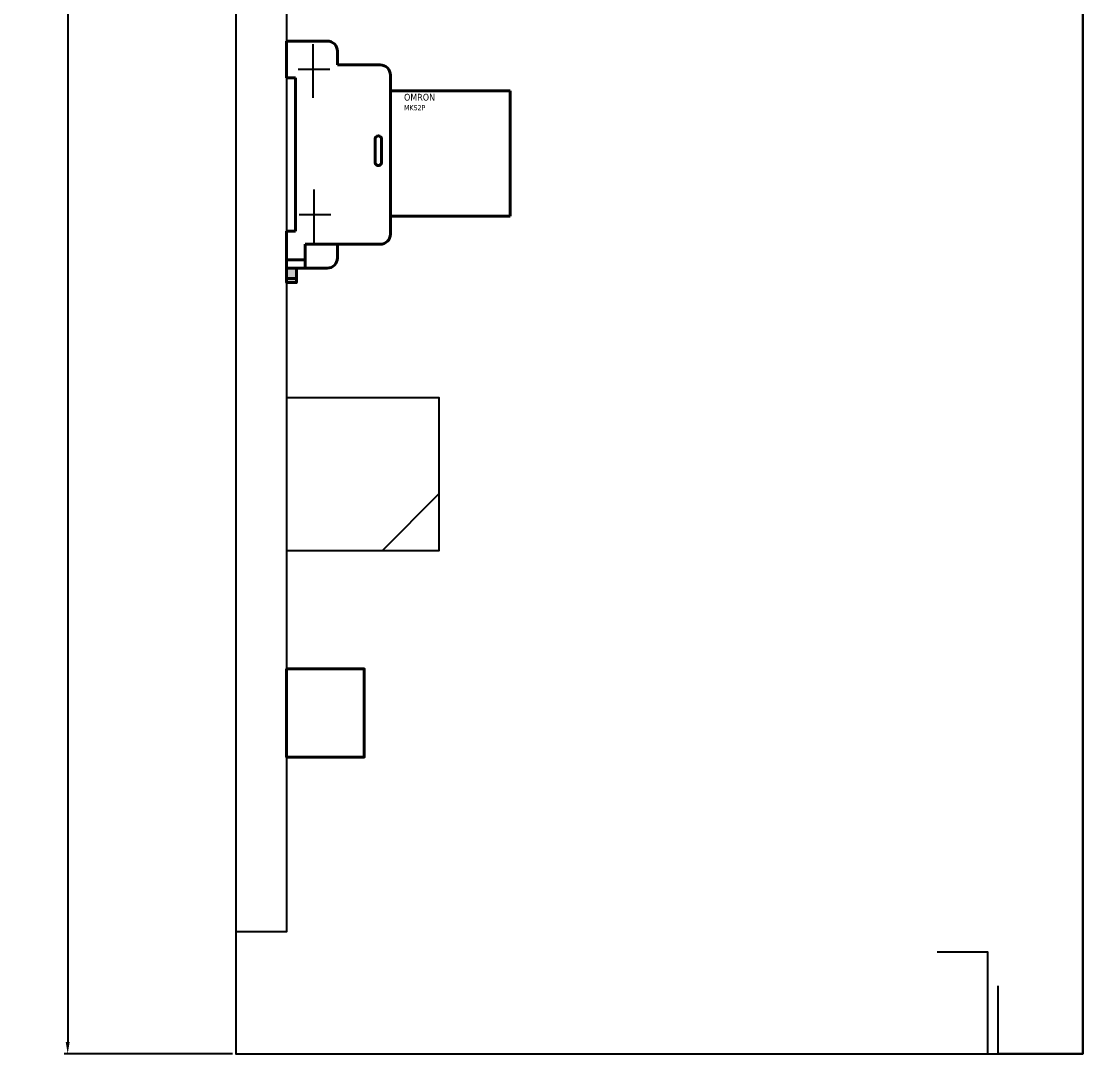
# Model space of a CAD drawing. Header units: inches. Extents: x 14 to 2932, y 13 to 1968.
# Drawn here: x 1851.7 to 2165, y 773.4 to 1078 of the extents above; entities that cross this region are included whole.
import ezdxf

# ---------------------------------------------------------------- set-up
doc = ezdxf.new("R2010")
doc.units = ezdxf.units.IN
doc.header["$MEASUREMENT"] = 0
doc.layers.add('3', color=7, linetype='Continuous')
doc.layers.add('9-DIM', color=7, linetype='Continuous')
doc.layers.add('TEXT', color=3, linetype='Continuous', lineweight=9)
doc.styles.add('Tahoma (Input Text)', font='tahoma.ttf')
doc.styles.add('TEXT DIM TỦ', font='romans.shx', dxfattribs={"height": 11})
doc.dimstyles.new('DIM TỦ ĐIỆN', dxfattribs={"dimtxt": 11, "dimasz": 3.5, "dimexe": 1, "dimexo": 1, "dimgap": 1, "dimtad": 1, "dimtoh": 1, "dimdsep": 46, "dimtxsty": 'TEXT DIM TỦ', "dimcen": 0, "dimclrd": 6, "dimclre": 6, "dimclrt": 256, "dimadec": 0, "dimazin": 2, "dimtfac": 1, "dimtmove": 0, "dimatfit": 3, "dimfxl": 1, "dimtfillclr": 256, "dimtolj": 1, "dimtzin": 0, "dimarcsym": 1})

# ---------------------------------------------------------------- blocks, each defined once
blk = doc.blocks.new('*D27')
at = {"layer": '9-DIM', "color": 6, "lineweight": -2, "transparency": 16777216}
for p, q in [((1914.05, 1673.42), (1864.43, 1673.42)), ((1865.43, 1669.92), (1865.43, 776.92)), ((1914.05, 773.42), (1864.43, 773.42))]:
    blk.add_line(p, q, dxfattribs=at)
at = {"layer": '9-DIM', "color": 6, "transparency": 16777216}
for points in [[(1864.85, 1669.92), (1866.02, 1669.92), (1865.43, 1673.42)], [(1864.85, 776.92), (1866.02, 776.92), (1865.43, 773.42)]]:
    blk.add_solid(points, dxfattribs=at)
at = {"layer": 'Defpoints', "color": 0, "transparency": 16777216}
for p in [(1915.05, 1673.42), (1865.43, 773.42), (1915.05, 773.42)]:
    blk.add_point(p, dxfattribs=at)
at = {"layer": '9-DIM', "transparency": 16777216, "insert": (1858.93, 1223.42), "char_height": 11, "attachment_point": 5, "rotation": 90, "style": 'TEXT DIM TỦ'}
blk.add_mtext('\\A1;900', dxfattribs=at)

msp = doc.modelspace()

# ---------------------------------------------------------------- hatches: boundary and pattern name
at = {"layer": '3'}
h = msp.add_hatch(dxfattribs=at)
h.set_pattern_fill('ANSI32', color=8, scale=10)
h.set_pattern_definition([(45, (-5268.12, 2855.33), (-67.3519, 67.3519), []), (45, (-5223.22, 2855.33), (-67.3519, 67.3519), [])])
h.paths.add_polyline_path([(1930.049, 1305.416), (1975.049, 1305.416), (1975.049, 1350.416), (1930.049, 1350.416)])
h.paths.add_polyline_path([(1930.049, 1110.416), (1975.049, 1110.416), (1975.049, 1155.416), (1930.049, 1155.416)])
h.paths.add_polyline_path([(1930.049, 921.923), (1975.049, 921.923), (1975.049, 966.923), (1930.049, 966.923)])
at = {"layer": '3', "lineweight": 40}
h = msp.add_hatch(color=2, dxfattribs=at)
h.dxf.hatch_style = 1
h.paths.add_polyline_path([(1932.961, 1002.137), (1930.049, 1002.137), (1930.049, 1000.904), (1932.961, 1000.904)])
h.paths.add_polyline_path([(1932.961, 1005.17), (1930.049, 1005.17), (1930.049, 1002.137), (1932.961, 1002.137)])

# ---------------------------------------------------------------- linework, layer by layer
at = {"lineweight": 40}
for p, q in [((1930.049, 1072.17), (1930.049, 1061.286)), ((1930.049, 1072.17), (1942.049, 1072.17)), ((1945.049, 1069.17), (1945.049, 1065.13)), ((1945.049, 1065.13), (1957.691, 1065.13)), ((1930.049, 1061.286), (1930.049, 1061.286)), ((1930.049, 1061.286), (1932.713, 1061.286)), ((1932.713, 1061.286), (1932.713, 1016.054)), ((1960.691, 1062.13), (1960.691, 1058.09)), ((1960.691, 1058.09), (1960.691, 1019.25)), ((1960.691, 1057.517), (1996.049, 1057.517)), ((1960.691, 1020.524), (1996.049, 1020.524)), ((1960.691, 1015.21), (1960.691, 1019.25)), ((1930.049, 1016.054), (1932.713, 1016.054)), ((1935.5, 1012.21), (1935.5, 1005.17)), ((1935.5, 1012.21), (1945.049, 1012.21)), ((1945.049, 1012.21), (1957.691, 1012.21)), ((1945.049, 1008.17), (1945.049, 1012.21)), ((1930.049, 1007.615), (1935.5, 1007.615)), ((1930.049, 1005.17), (1942.049, 1005.17)), ((1930.049, 1002.137), (1932.961, 1002.137))]:
    msp.add_line(p, q, dxfattribs=at)
at = {"color": 1}
for p, q in [((1937.815, 1071.234), (1937.815, 1055.434)), ((1942.801, 1063.734), (1933.441, 1063.734)), ((1938.11, 1028.416), (1938.11, 1012.616)), ((1943.096, 1020.916), (1933.736, 1020.916))]:
    msp.add_line(p, q, dxfattribs=at)
msp.add_lwpolyline([(1915.049, 773.416), (2165.049, 773.416), (2165.049, 1673.416), (1915.049, 1673.416)], close=True)
msp.add_lwpolyline([(2122.049, 1643.416), (2137.049, 1643.416), (2137.049, 1673.416), (1915.049, 1673.416), (1915.049, 773.416), (2137.049, 773.416), (2137.049, 803.416), (2122.049, 803.416)])
at = {"color": 2}
msp.add_lwpolyline([(2140.049, 1653.416), (2140.049, 1673.416), (2165.049, 1673.416), (2165.049, 773.416), (2140.049, 773.416), (2140.049, 793.416)], dxfattribs=at)
at = {"color": 5}
msp.add_lwpolyline([(1915.049, 1637.416), (1930.049, 1637.416), (1930.049, 809.416), (1915.049, 809.416)], dxfattribs=at)
at = {"lineweight": 40}
for points in [[(1930.049, 1072.17), (1942.049, 1072.17)], [(1996.049, 1057.517), (1996.049, 1020.524)], [(1956.155, 1036.389), (1956.155, 1043.235)], [(1958.091, 1043.235), (1958.091, 1036.389)], [(1935.5, 1005.17), (1930.049, 1005.17), (1930.049, 1016.054)], [(1930.049, 1005.17), (1942.049, 1005.17)]]:
    msp.add_lwpolyline(points, dxfattribs=at)
for points in [[(1930.049, 1005.17), (1932.961, 1005.17), (1932.961, 1000.904), (1930.049, 1000.904)], [(1930.049, 886.923), (1952.952, 886.923), (1952.952, 860.923), (1930.049, 860.923)]]:
    msp.add_lwpolyline(points, close=True, dxfattribs=at)
at = {"color": 4}
msp.add_lwpolyline([(1930.049, 921.923), (1975.049, 921.923), (1975.049, 966.923), (1930.049, 966.923)], close=True, dxfattribs=at)
at = {"lineweight": 40}
for centre, radius, start, end in [((1942.049, 1069.17), 3, 0, 90), ((1957.691, 1062.13), 3, 0, 90), ((1957.123, 1043.235), 0.968, 0, 180), ((1957.123, 1036.389), 0.968, 180, 0), ((1957.691, 1015.21), 3, 270, 0), ((1942.049, 1008.17), 3, 270, 0)]:
    msp.add_arc(centre, radius, start, end, dxfattribs=at)

# ---------------------------------------------------------------- texts
at = {"layer": 'TEXT', "insert": (1964.71, 1056.595), "char_height": 3, "attachment_point": 1, "style": 'Tahoma (Input Text)'}
msp.add_mtext_dynamic_manual_height_columns('{\\fTahoma|b0|i0|c163|p34;\\H0.66667x;OMRON\\H1.5x;\\P\\H0.5x;MKS2P}', width=11.01473, gutter_width=1, heights=[0], dxfattribs=at)

# ---------------------------------------------------------------- dimensions: what is measured, and where the dimension line sits
at = {"layer": '9-DIM'}
dim = msp.add_linear_dim(base=(1865.433, 773.416), p1=(1915.049, 1673.416), p2=(1915.049, 773.416), angle=90, dimstyle='DIM TỦ ĐIỆN', dxfattribs=at)
dim.commit()
dim.dimension.update_dxf_attribs({"geometry": '*D27', "text_midpoint": (1858.933, 1223.416)})

doc.saveas('drawing.dxf')
